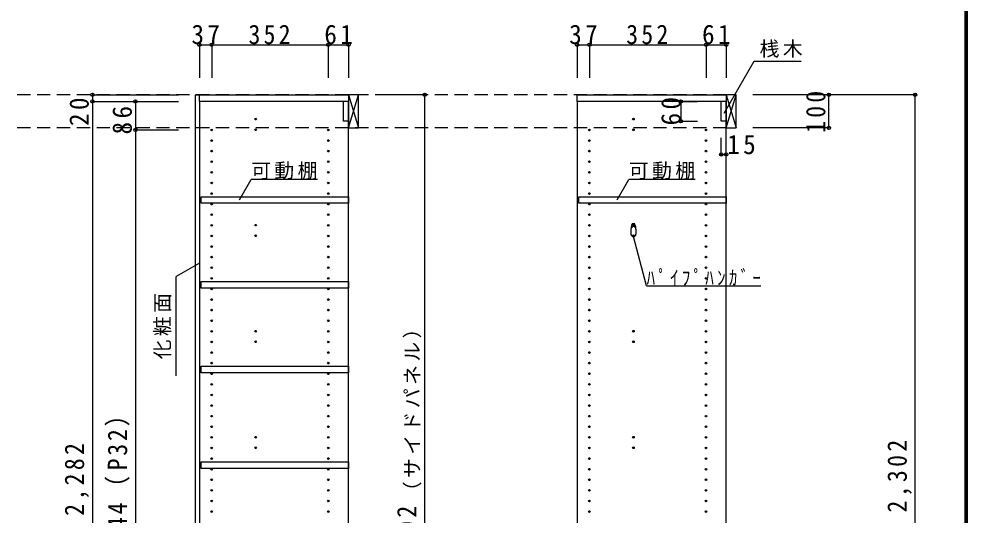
# Model space of a CAD drawing. Units: millimetres at full size, sheet at 1:20; details may follow other scales. Extents: x -8005 to 8005, y -2932 to 2722.
# Drawn here: x -3066 to -205, y -678 to 820 of the extents above; entities that cross this region are included whole.
import ezdxf

# ---------------------------------------------------------------- set-up
doc = ezdxf.new("R2010")
doc.units = ezdxf.units.MM
doc.header["$LTSCALE"] = 20
doc.header["$PDMODE"] = 32
doc.header["$PDSIZE"] = 10
doc.linetypes.add('DASHED2', pattern=[3, 2, -1])
for name, color, linetype in [('0-2_本体', 2, 'Continuous'), ('0-4_可動棚', 3, 'Continuous'), ('0-5', 4, 'Continuous'), ('0-6_ﾊﾟｲﾌﾟﾊﾝｶﾞｰ', 4, 'Continuous'), ('0-7_桟木・巾木', 2, 'Continuous'), ('0-8_引き出し', 2, 'Continuous'), ('0-A_文字', 7, 'Continuous'), ('0-B_寸法', 7, 'Continuous'), ('F-1_枠', 6, 'Continuous')]:
    doc.layers.add(name, color=color, linetype=linetype)
doc.styles.add('ＭＳ ゴシック', font='')
doc.styles.get('ＭＳ ゴシック').set_extended_font_data('MS Gothic')

msp = doc.modelspace()

# ---------------------------------------------------------------- linework, layer by layer
at = {"layer": '0-2_本体'}
for p, q in [((-2534.67, 590.73), (-2071.67, 590.73)), ((-2521.67, 570.73), (-2521.67, 590.73)), ((-2071.67, 590.73), (-2071.67, 570.73)), ((-1381.67, 570.73), (-1381.67, 590.73)), ((-1381.67, 590.73), (-931.67, 590.73)), ((-931.67, 590.73), (-931.67, 570.73)), ((-2071.67, 570.73), (-2521.67, 570.73)), ((-931.67, 570.73), (-1381.67, 570.73))]:
    msp.add_line(p, q, dxfattribs=at)
at = {"layer": '0-4_可動棚', "color": 2}
for p, q in [((-2516.67, -536.77), (-2516.67, -516.77)), ((-2516.67, -516.77), (-2071.67, -516.77)), ((-2071.67, -536.77), (-2516.67, -536.77)), ((-2071.67, -516.77), (-2071.67, -536.77))]:
    msp.add_line(p, q, dxfattribs=at)
for points in [[(-2071.67, 263.23), (-2516.67, 263.23), (-2516.67, 283.23), (-2071.67, 283.23)], [(-1376.67, 283.23), (-931.67, 283.23), (-931.67, 263.23), (-1376.67, 263.23)], [(-2516.67, 27.23), (-2071.67, 27.23), (-2071.67, 7.23), (-2516.67, 7.23)], [(-2071.67, -248.77), (-2516.67, -248.77), (-2516.67, -228.77), (-2071.67, -228.77)]]:
    msp.add_lwpolyline(points, close=True, dxfattribs=at)
at = {"layer": '0-5', "color": 2}
msp.add_line((-2534.67, 590.73), (-2534.67, -1711.27), dxfattribs=at)
at = {"layer": '0-5', "color": 3}
for p, q in [((-2071.67, 570.73), (-2521.67, 570.73)), ((-2521.67, 570.73), (-2521.67, -1711.27)), ((-2071.67, -1711.27), (-2071.67, 570.73)), ((-931.67, 570.73), (-1381.67, 570.73)), ((-1381.67, 570.73), (-1381.67, -1711.27)), ((-931.67, -1711.27), (-931.67, 570.73))]:
    msp.add_line(p, q, dxfattribs=at)
at = {"layer": '0-5'}
for centre in [(-2351.67, 517.23), (-1211.67, 517.23), (-2484.67, 484.73), (-2351.67, 485.23), (-2132.67, 484.73), (-1344.67, 484.73), (-1211.67, 485.23), (-992.67, 484.73), (-2484.67, 452.73), (-2132.67, 452.73), (-1344.67, 452.73), (-992.67, 452.73), (-2484.67, 420.73), (-2132.67, 420.73), (-1344.67, 420.73), (-992.67, 420.73), (-2484.67, 388.73), (-2132.67, 388.73), (-1344.67, 388.73), (-992.67, 388.73), (-2484.67, 356.73), (-2132.67, 356.73), (-1344.67, 356.73), (-992.67, 356.73), (-2484.67, 324.73), (-2132.67, 324.73), (-1344.67, 324.73), (-992.67, 324.73), (-2484.67, 292.73), (-2132.67, 292.73), (-1344.67, 292.73), (-992.67, 292.73), (-2484.67, 260.73), (-2132.67, 260.73), (-1344.67, 260.73), (-992.67, 260.73), (-2484.67, 228.73), (-2132.67, 228.73), (-1344.67, 228.73), (-992.67, 228.73), (-2484.67, 196.73), (-2351.67, 197.23), (-2132.67, 196.73), (-1344.67, 196.73), (-1211.67, 197.23), (-992.67, 196.73), (-2484.67, 164.73), (-2351.67, 165.23), (-2132.67, 164.73), (-1344.67, 164.73), (-1211.67, 165.23), (-992.67, 164.73), (-2484.67, 132.73), (-2132.67, 132.73), (-1344.67, 132.73), (-992.67, 132.73), (-2484.67, 100.73), (-2132.67, 100.73), (-1344.67, 100.73), (-992.67, 100.73), (-2484.67, 68.73), (-2132.67, 68.73), (-1344.67, 68.73), (-992.67, 68.73), (-2484.67, 36.73), (-2132.67, 36.73), (-1344.67, 36.73), (-992.67, 36.73), (-2484.67, 4.73), (-2132.67, 4.73), (-1344.67, 4.73), (-992.67, 4.73), (-2484.67, -27.27), (-2132.67, -27.27), (-1344.67, -27.27), (-992.67, -27.27), (-2484.67, -59.27), (-2132.67, -59.27), (-1344.67, -59.27), (-992.67, -59.27), (-2484.67, -91.27), (-2132.67, -91.27), (-1344.67, -91.27), (-992.67, -91.27), (-2484.67, -123.27), (-2351.67, -122.77), (-2132.67, -123.27), (-1344.67, -123.27), (-1211.67, -122.77), (-992.67, -123.27), (-2484.67, -155.27), (-2351.67, -154.77), (-2132.67, -155.27), (-1344.67, -155.27), (-1211.67, -154.77), (-992.67, -155.27), (-2484.67, -187.27), (-2132.67, -187.27), (-1344.67, -187.27), (-992.67, -187.27), (-2484.67, -219.27), (-2132.67, -219.27), (-1344.67, -219.27), (-992.67, -219.27), (-2484.67, -251.27), (-2132.67, -251.27), (-1344.67, -251.27), (-992.67, -251.27), (-2484.67, -283.27), (-2132.67, -283.27), (-1344.67, -283.27), (-992.67, -283.27), (-2484.67, -315.27), (-2132.67, -315.27), (-1344.67, -315.27), (-992.67, -315.27), (-2484.67, -347.27), (-2132.67, -347.27), (-1344.67, -347.27), (-992.67, -347.27), (-2484.67, -379.27), (-2132.67, -379.27), (-1344.67, -379.27), (-992.67, -379.27), (-2484.67, -411.27), (-2132.67, -411.27), (-1344.67, -411.27), (-992.67, -411.27), (-2484.67, -443.27), (-2351.67, -442.77), (-2132.67, -443.27), (-1344.67, -443.27), (-1211.67, -442.77), (-992.67, -443.27), (-2484.67, -475.27), (-2351.67, -474.77), (-2132.67, -475.27), (-1344.67, -475.27), (-1211.67, -474.77), (-992.67, -475.27), (-2484.67, -507.27), (-2132.67, -507.27), (-1344.67, -507.27), (-992.67, -507.27), (-2484.67, -539.27), (-2132.67, -539.27), (-1344.67, -539.27), (-992.67, -539.27), (-2484.67, -571.27), (-2132.67, -571.27), (-1344.67, -571.27), (-992.67, -571.27), (-2484.67, -603.27), (-2132.67, -603.27), (-1344.67, -603.27), (-992.67, -603.27), (-2484.67, -635.27), (-2132.67, -635.27), (-1344.67, -635.27), (-992.67, -635.27), (-2484.67, -667.27), (-2132.67, -667.27), (-1344.67, -667.27), (-992.67, -667.27)]:
    msp.add_circle(centre, 2.5, dxfattribs=at)
at = {"layer": '0-6_ﾊﾟｲﾌﾟﾊﾝｶﾞｰ', "color": 2}
for p, q in [((-1219.17, 185.23), (-1219.17, 170.23)), ((-1204.17, 185.23), (-1204.17, 170.23))]:
    msp.add_line(p, q, dxfattribs=at)
at = {"layer": '0-6_ﾊﾟｲﾌﾟﾊﾝｶﾞｰ', "color": 7}
for centre, radius, start, end in [((-1211.67, 197.23), 5.5, 0, 180), ((-1173.06, 183.72), 46.13, 162.96035, 178.115), ((-1250.27, 183.72), 46.13, 1.885, 17.03965)]:
    msp.add_arc(centre, radius, start, end, dxfattribs=at)
at = {"layer": '0-6_ﾊﾟｲﾌﾟﾊﾝｶﾞｰ', "color": 2}
for centre, start, end in [((-1211.67, 185.23), 0, 180), ((-1211.67, 170.23), 180, 0)]:
    msp.add_arc(centre, 7.5, start, end, dxfattribs=at)
at = {"layer": '0-7_桟木・巾木'}
for p, q in [((-2071.67, 570.73), (-2086.67, 570.73)), ((-2086.67, 510.73), (-2086.67, 570.73)), ((-2071.67, 570.73), (-2071.67, 529.73)), ((-946.67, 510.73), (-946.67, 570.73)), ((-931.67, 570.73), (-946.67, 570.73)), ((-931.67, 570.73), (-931.67, 529.73)), ((-943.16, 510.73), (-946.67, 510.73)), ((-931.67, 510.73), (-943.16, 510.73))]:
    msp.add_line(p, q, dxfattribs=at)
msp.add_lwpolyline([(-2071.67, 510.73), (-2083.16, 510.73), (-2086.67, 510.73)], dxfattribs=at)
at = {"layer": '0-8_引き出し', "color": 3}
for p, q in [((-2071.67, 590.73), (-2071.67, 490.73)), ((-2041.67, 590.73), (-2071.67, 590.73)), ((-2041.67, 490.73), (-2041.67, 590.73)), ((-2071.67, 490.73), (-2041.67, 490.73))]:
    msp.add_line(p, q, dxfattribs=at)
at = {"layer": '0-8_引き出し', "color": 7}
for p, q in [((-2071.67, 490.73), (-2041.67, 590.73)), ((-2071.67, 590.73), (-2041.67, 490.73)), ((-931.67, 590.73), (-901.67, 490.73)), ((-931.67, 490.73), (-901.67, 590.73))]:
    msp.add_line(p, q, dxfattribs=at)
at = {"layer": '0-8_引き出し', "color": 3}
msp.add_lwpolyline([(-901.67, 490.73), (-901.67, 590.73), (-931.67, 590.73), (-931.67, 490.73)], close=True, dxfattribs=at)
at = {"layer": '0-A_文字'}
for p, q in [((-2400.8, 274.17), (-2365.78, 334.82)), ((-2165.78, 334.82), (-2365.78, 334.82)), ((-1260.8, 274.17), (-1225.78, 334.82)), ((-1025.78, 334.82), (-1225.78, 334.82)), ((-1171.93, 14.43), (-1211.67, 162.73)), ((-2521.67, 82.66), (-2591.67, 42.25)), ((-2591.67, -257.75), (-2591.67, 42.25)), ((-1171.93, 14.43), (-826.93, 14.43))]:
    msp.add_line(p, q, dxfattribs=at)
msp.add_lwpolyline([(-938.34, 535.27), (-847.46, 692.67), (-705.23, 692.67)], dxfattribs=at)
at = {"layer": '0-B_寸法', "color": 4}
for p, q in [((-2521.67, 741.73), (-2071.67, 741.73)), ((-2521.67, 741.73), (-2521.67, 641.73)), ((-2484.67, 741.73), (-2484.67, 641.73)), ((-2132.67, 741.73), (-2132.67, 641.73)), ((-2071.67, 741.73), (-2071.67, 641.73)), ((-1381.67, 741.73), (-1381.67, 641.73)), ((-1381.67, 741.73), (-931.67, 741.73)), ((-1344.67, 741.73), (-1344.67, 641.73)), ((-992.67, 741.73), (-992.67, 641.73)), ((-931.67, 741.73), (-931.67, 641.73)), ((-2844.67, 590.73), (-2844.67, 570.73)), ((-2844.67, 590.73), (-2584.67, 590.73)), ((-1841.67, 590.73), (-1991.67, 590.73)), ((-1841.67, -1711.27), (-1841.67, 590.73)), ((-621.67, 590.73), (-851.67, 590.73)), ((-361.67, 590.73), (-851.67, 590.73)), ((-621.67, 490.73), (-621.67, 590.73)), ((-361.67, -1711.27), (-361.67, 590.73)), ((-2844.67, 570.73), (-2584.67, 570.73)), ((-2844.67, 570.73), (-2844.67, -1711.27)), ((-2714.67, 570.73), (-2584.67, 570.73)), ((-2714.67, 570.73), (-2714.67, 484.73)), ((-1068.67, 570.73), (-1018.67, 570.73)), ((-1068.67, 570.73), (-1068.67, 510.73)), ((-1068.67, 510.73), (-1018.67, 510.73)), ((-621.67, 490.73), (-851.67, 490.73)), ((-2714.67, 484.73), (-2584.67, 484.73)), ((-2714.67, 484.73), (-2714.67, -1659.27)), ((-946.67, 410.73), (-946.67, 460.73)), ((-931.67, 410.73), (-931.67, 460.73)), ((-946.67, 410.73), (-931.67, 410.73))]:
    msp.add_line(p, q, dxfattribs=at)
at = {"layer": '0-B_寸法', "color": 4, "linetype": 'DASHED2'}
for p, q in [((-931.67, 590.73), (-4901.32, 590.73)), ((-931.67, 490.73), (-4901.32, 490.73))]:
    msp.add_line(p, q, dxfattribs=at)
at = {"layer": '0-B_寸法'}
for p in [(-2521.67, 741.73), (-2484.67, 741.73), (-2132.67, 741.73), (-2071.67, 741.73), (-1381.67, 741.73), (-1344.67, 741.73), (-992.67, 741.73), (-931.67, 741.73), (-2844.67, 590.73), (-2844.67, 570.73), (-2714.67, 570.73), (-1841.67, 590.73), (-1068.67, 570.73), (-621.67, 590.73), (-361.67, 590.73), (-1068.67, 510.73), (-2714.67, 484.73), (-621.67, 490.73), (-946.67, 410.73), (-931.67, 410.73)]:
    msp.add_point(p, dxfattribs=at)
at = {"layer": 'F-1_枠'}
for p, q in [((-211.67, 2722.29), (-211.67, -2864.37)), ((-208.33, 2722.29), (-208.33, -2864.37)), ((-205, 2722.29), (-205, -2864.37))]:
    msp.add_line(p, q, dxfattribs=at)

# ---------------------------------------------------------------- texts
at = {"layer": '0-A_文字', "char_height": 43.99, "attachment_point": 7, "style": 'ＭＳ ゴシック'}
for s, insert in [('\\T1.17;桟木', (-831.26, 702.88)), ('\\T1.17;可動棚', (-2365.78, 334.82)), ('\\T1.17;可動棚', (-1225.78, 334.82)), ('\\T1.39;\\W0.85;ﾊﾟｲﾌﾟﾊﾝｶﾞｰ', (-1171.93, 14.43))]:
    msp.add_mtext(s, dxfattribs=dict(at, insert=insert))
at = {"layer": '0-A_文字', "insert": (-2606.67, -207.75), "char_height": 43.99, "attachment_point": 7, "rotation": 90, "style": 'ＭＳ ゴシック'}
msp.add_mtext('\\T1.17;化粧面', dxfattribs=at)
at = {"layer": '0-B_寸法', "char_height": 58.65, "attachment_point": 7, "style": 'ＭＳ ゴシック'}
for s, insert in [('\\T1.27;\\W0.95;37', (-2545.67, 742.94)), ('\\T1.27;\\W0.9;352', (-2373.67, 742.94)), ('\\T1.27;\\W0.95;61', (-2144.67, 742.94)), ('\\T1.27;\\W0.95;37', (-1405.67, 742.94)), ('\\T1.27;\\W0.9;352', (-1233.67, 742.94)), ('\\T1.27;\\W0.95;61', (-1004.67, 742.94)), ('\\T1.27;\\W0.95;15', (-928.77, 410.73))]:
    msp.add_mtext(s, dxfattribs=dict(at, insert=insert))
at = {"layer": '0-B_寸法', "attachment_point": 7, "rotation": 90, "style": 'ＭＳ ゴシック'}
for s, insert, char_height in [('\\T1.27;\\W0.95;20', (-2854.67, 496.54), 58.65), ('\\T1.27;\\W0.95;60', (-1068.67, 498.23), 58.65), ('\\T1.27;\\W0.9;100', (-631.67, 475.73), 58.65), ('\\T1.27;\\W0.95;86', (-2724.67, 471.01), 58.65), ('\\T1.17;（サイドパネル）', (-1851.67, -636.1), 43.99), ('\\T1.23;\\W0.9;2,144（P32）', (-2724.67, -852.27), 58.65), ('\\T1.28;\\W0.9;2,302', (-371.67, -670.27), 58.65), ('\\T1.28;\\W0.9;2,282', (-2854.67, -680.27), 58.65), ('\\T1.28;\\W0.9;2,302', (-1851.67, -869.43), 58.65)]:
    msp.add_mtext(s, dxfattribs=dict(at, insert=insert, char_height=char_height))

doc.saveas('drawing.dxf')
